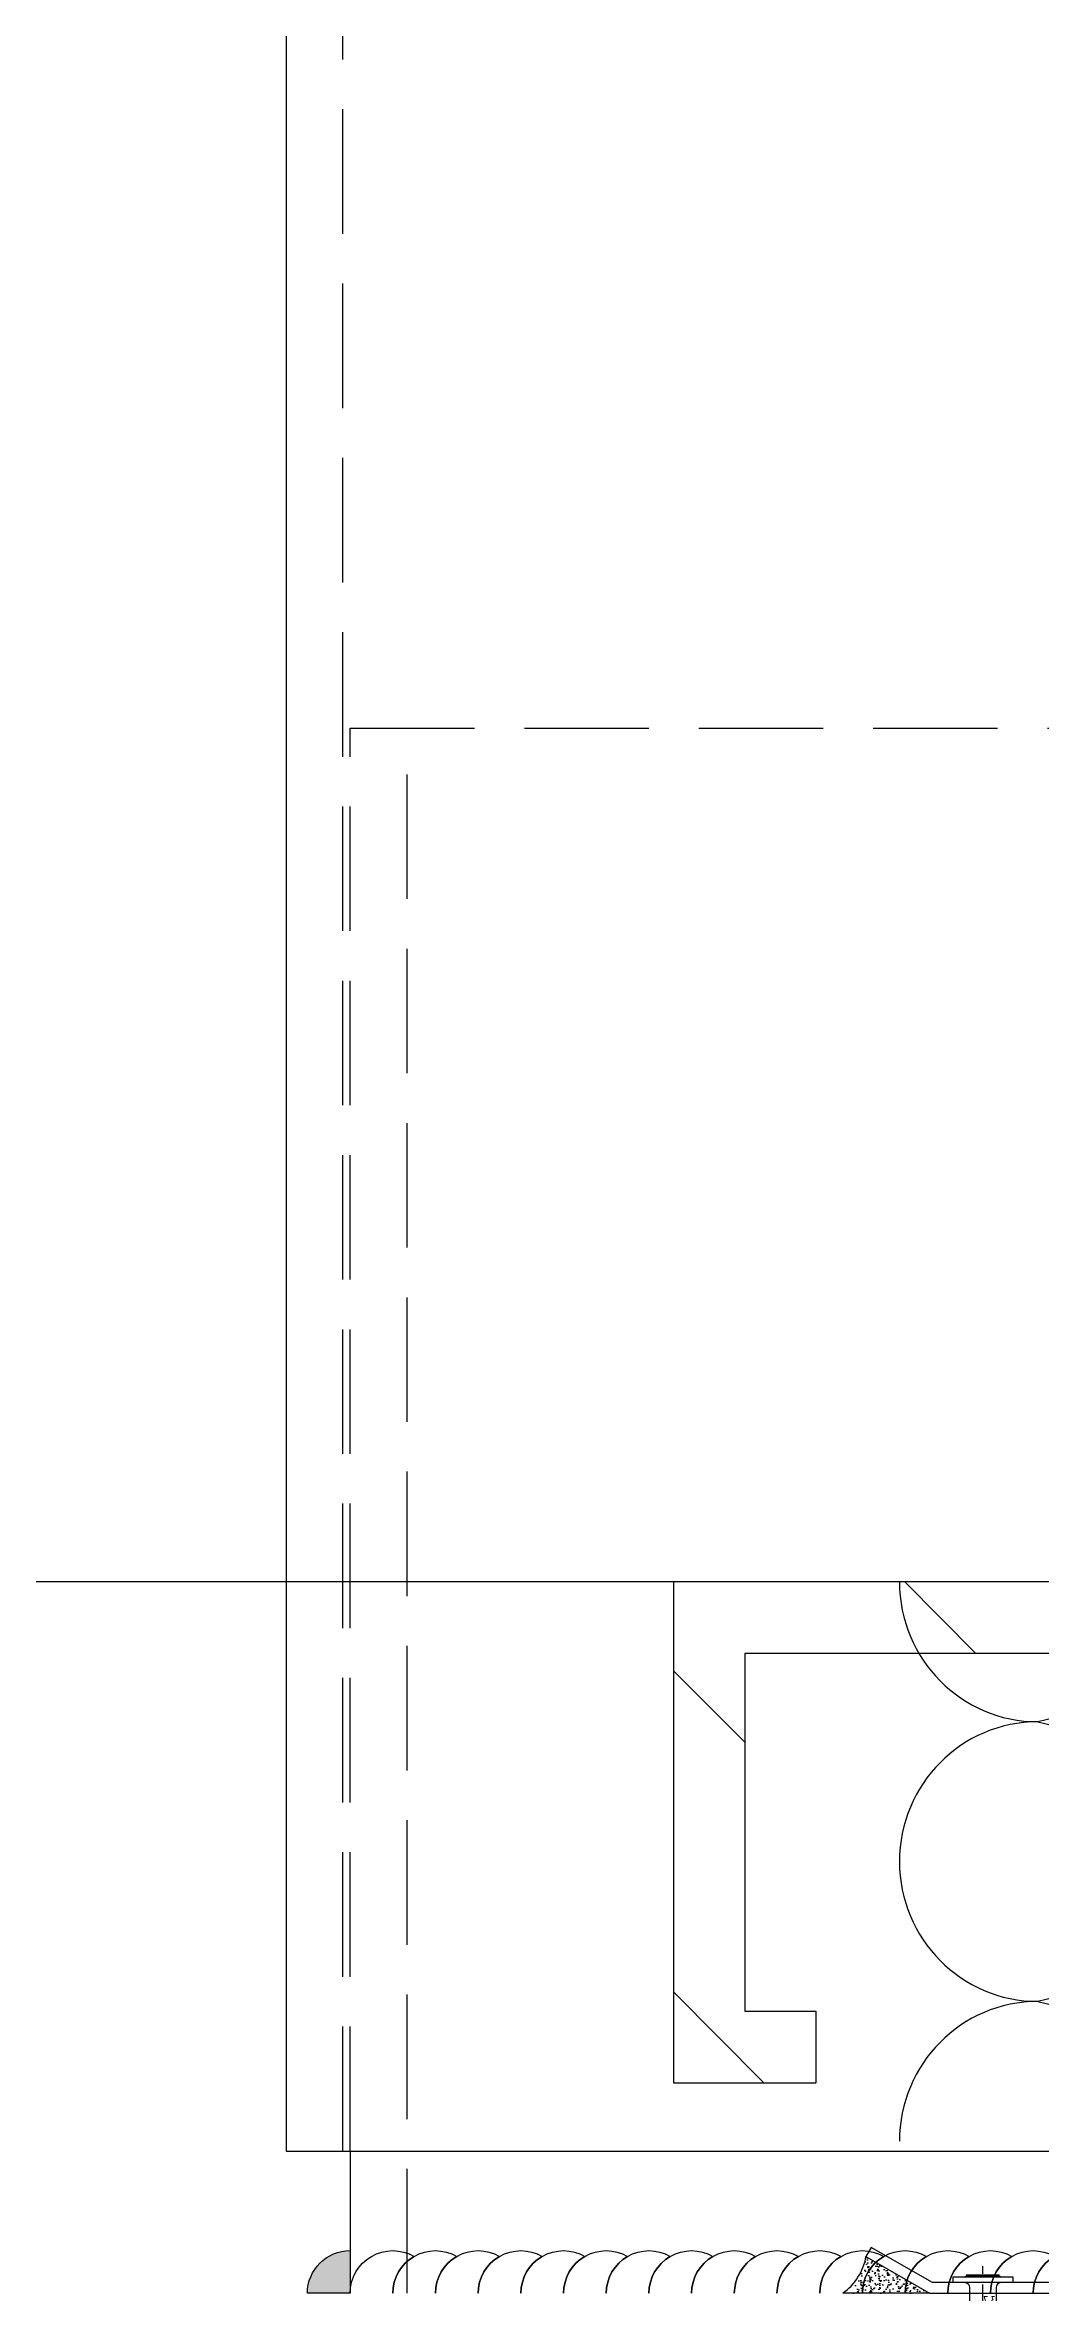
# Model space of a CAD drawing. Extents: x 220580 to 2027826, y -309201 to 71987.
# Drawn here: x 1041816.3 to 1041956.2, y -177776.2 to -177460.4 of the extents above; entities that cross this region are included whole.
import ezdxf
from ezdxf.enums import TextEntityAlignment as Align

# ---------------------------------------------------------------- set-up
doc = ezdxf.new("R2010")
doc.units = 0
for name, pattern in [('DASH', [0.35, 0.25, -0.1]), ('ZN-CENTER', [2, 1.25, -0.25, 0.25, -0.25]), ('ZN-DASH', [0.35, 0.25, -0.1]), ('ZN-DOT', [0.25, 0, -0.25])]:
    doc.linetypes.add(name, pattern=pattern)
for name, color, linetype in [('!ZN1-填充-8', 8, 'Continuous'), ('!ZN3-玻璃幕墙-4', 4, 'Continuous'), ('!ZN4-辅助材料-1', 1, 'Continuous'), ('!ZN4-配件-11', 11, 'Continuous'), ('!ZN5-钢材投影-40', 40, 'Continuous'), ('!ZN6-层高线-8', 8, 'ZN-DOT'), ('!ZN6-虚线-8', 8, 'ZN-DASH'), ('20剖面图$0$A-LIN-V', 9, 'Continuous'), ('20剖面图$0$A-SFCE', 30, 'Continuous'), ('20剖面图$0$PUB_HATCH', 8, 'Continuous'), ('焊缝', 8, 'Continuous')]:
    doc.layers.add(name, color=color, linetype=linetype)
doc.styles.add('DHTEXT-1', font='ROMANS.shx', dxfattribs={"width": 0.7, "bigfont": 'CHINESE.shx'})

# ---------------------------------------------------------------- blocks, each defined once
blk = doc.blocks.new('20剖面图$0$CURVEPATTERNLIB$SYSLIB$岩棉板')
at = {"color": 0}
for p, q in [((0, -17), (12, -67)), ((12, -67), (24, -17))]:
    blk.add_line(p, q, dxfattribs=at)
for centre, start, end in [((12, -17), 0, 180), ((0, -67), 270, 0), ((24, -67), 180, 270)]:
    blk.add_arc(centre, 12, start, end, dxfattribs=at)
blk = doc.blocks.new('20180403.16475379')
at = {"layer": '!ZN1-填充-8', "ltscale": 2}
blk.add_hatch(color=8, dxfattribs=at).paths.add_polyline_path([(1.000034899334423e-08, -6), (1.000034899334423e-08, 0), (6.000000010000349, 0, -0.4142135623730951)])
blk.add_lwpolyline([(1.000034899334423e-08, 0), (1.000034899334423e-08, -6, 0.414213562373095), (6.000000010000349, 0)], format="xyb", dxfattribs=at)
blk = doc.blocks.new('20250825101552')
at = {"layer": '!ZN5-钢材投影-40', "ltscale": 1000}
for p, q in [((9, 0), (9, -20)), ((191.0017149738705, 0), (191.0017149738778, -20))]:
    blk.add_line(p, q, dxfattribs=at)
at = {"layer": '!ZN6-虚线-8', "color": 8, "linetype": 'ZN-DASH', "ltscale": 70}
for p, q in [((9, 0), (8.999999999992724, 199.9999999999854)), ((9.000000000007276, 200), (191.0017149738633, 200)), ((17, -20), (16.99999999998545, 199.9999999999854)), ((183.0017149738633, 199.9999999999854), (183.0017149738633, -20)), ((191.0017149738633, 199.9999999999854), (191.0017149738705, 0))]:
    blk.add_line(p, q, dxfattribs=at)
at = {"layer": '焊缝', "ltscale": 1000, "elevation": -1.078624396247179e-10}
blk.add_lwpolyline([(9, -20, -0.5773502691896255), (18, -14.80384757729189, 0.2679491924311229), (15, -20, -0.5773502691896255), (24, -14.80384757729189, 0.2679491924311229), (21, -20, -0.5773502691896255), (30, -14.80384757729189, 0.2679491924311229), (27, -20, -0.5773502691896255), (36, -14.80384757729189, 0.2679491924311229), (33, -20, -0.5773502691896255), (42, -14.80384757729189, 0.2679491924311229), (39, -20, -0.5773502691896255), (48, -14.80384757729189, 0.2679491924311229), (45, -20, -0.5773502691896255), (54, -14.80384757729189, 0.2679491924311229), (51, -20, -0.5773502691896255), (60, -14.80384757729189, 0.2679491924311229), (57, -20, -0.5773502691896255), (66, -14.80384757729189, 0.2679491924311229), (63, -20, -0.5773502691896255), (72, -14.80384757729189, 0.2679491924311229), (69, -20, -0.5773502691896255), (78, -14.80384757729189, 0.2679491924311229), (75, -20, -0.5773502691896255), (84, -14.80384757729189, 0.2679491924311229), (81, -20, -0.5773502691896255), (90, -14.80384757729189, 0.2679491924311229), (87, -20, -0.5773502691896255), (96, -14.80384757729189, 0.2679491924311229), (93, -20, -0.5773502691896255), (102, -14.80384757729189, 0.2679491924311229), (99, -20, -0.5773502691896255), (108, -14.80384757729189, 0.2679491924311229), (105, -20, -0.5773502691896255), (114, -14.80384757729189, 0.2679491924311229), (111, -20, -0.5773502691896255), (120, -14.80384757729189, 0.2679491924311229), (117, -20, -0.5773502691896255), (126, -14.80384757729189, 0.2679491924311229), (123, -20, -0.5773502691896255), (132, -14.80384757729189, 0.2679491924311229), (129, -20, -0.5773502691896255), (138, -14.80384757729189, 0.2679491924311229), (135, -20, -0.5773502691896255), (144, -14.80384757729189, 0.2679491924311229), (141, -20, -0.5773502691896255), (150, -14.80384757729189, 0.2679491924311229), (147, -20, -0.5773502691896255), (156, -14.80384757729189, 0.2679491924311229), (153, -20, -0.5773502691896255), (162, -14.80384757729189, 0.2679491924311229), (159, -20, -0.5773502691896255), (168, -14.80384757729189, 0.2679491924311229), (165, -20, -0.5773502691896255), (174, -14.80384757729189, 0.2679491924311229), (171, -20, -0.5773502691896255), (180, -14.80384757729189, 0.2679491924311229), (177, -20, -0.9999999999999999), (189, -20, -0.9999999999999999)], format="xyb", dxfattribs=at)
at = {"layer": '!ZN3-玻璃幕墙-4', "xscale": -1, "rotation": 270}
blk.add_blockref('20180403.16475379', (8.999999989995558, -20.00000000999717), dxfattribs=at)
at = {"layer": '!ZN3-玻璃幕墙-4', "rotation": 90}
blk.add_blockref('20180403.16475379', (191.001714983875, -20.00000000999717), dxfattribs=at)
blk = doc.blocks.new('*U1916')
at = {"linetype": 'ByBlock', "ltscale": 10}
for p, q in [((-0.7999999999997556, 4.200000000000042), (-0.7999999999997556, -4.20000000000147)), ((-1.335820343228988e-12, 4.200000000000042), (-0.7999999999997556, 4.200000000000042)), ((1.335820343228988e-12, -4.199999999999935), (-1.335820343228988e-12, 4.200000000000042)), ((-1.099999999999767, 2.281819537641123), (-1.099999999999767, -2.281819537642608)), ((-0.9499999999997897, 2.326965969312877), (-0.9499999999997897, -2.326965969314362)), ((-0.7999999999997556, -4.20000000000147), (1.335820343228988e-12, -4.199999999999935))]:
    blk.add_line(p, q, dxfattribs=at)
at = {"color": 0, "linetype": 'ZN-CENTER', "ltscale": 6}
blk.add_line((43.75691669705304, 4.925789506012574e-14), (-2.334210881697629, 5.329070518200751e-14), dxfattribs=at)
at = {"linetype": 'ByBlock', "ltscale": 10}
blk.add_lwpolyline([(0, -2.522000000000165, -0.414213562373095), (0.6719999999999402, -1.849999999999969), (35.87027027027045, -1.849999999999973), (42, 4.925789506012574e-14), (35.87027027027045, 1.850000000000072), (0.6719999999999402, 1.850000000000076, -0.414213562373095), (0, 2.521999999999476)], format="xyb", dxfattribs=at)
for centre, start, end in [((-1.117211323007012, 2.610766877386478), 272.9951230191359, 344.3665125859252), ((-1.117211323007012, -2.610766877387963), 15.63348741407401, 87.00487698086415)]:
    blk.add_arc(centre, 0.329397301089755, start, end, dxfattribs=at)
at = {"layer": 'Defpoints', "color": 0, "ltscale": 10, "style": 'DHTEXT-1', "width": 0.7}
blk.add_text('3.7', height=1.125, rotation=90, dxfattribs=at).set_placement((3.092591720855712, -0.9336714974895588), align=Align.CENTER)
blk = doc.blocks.new('*U1765')
at = {"layer": '!ZN1-填充-8'}
h = blk.add_hatch(dxfattribs=at)
h.set_pattern_fill('AR-SAND', color=256, scale=0.5, angle=180, style=0)
h.set_pattern_definition([(217.5, (-3496.63743785773, 21478.81138280567), (0.03149667905480396, -0.9634118845065793), [0, -0.76, 0, -0.85, 0, -0.8125]), (187.5, (-3496.63743785773, 21478.81138280567), (-0.8848883526338638, -1.41107303261487), [0, -0.4099999999999999, 0, -0.6849999999999999, 0, -0.2625]), (147.4999999999999, (-3496.022437857725, 21478.81138280567), (-1.557070930875748, -0.002829526768482058), [0, -0.2499999999999997, 0, -0.8999999999999989, 0, -1.174999999999998]), (137.5, (-3496.022437857725, 21478.81138280567), (-1.503063302286147, -0.4388377824671244), [0, -0.125, 0, -0.59, 0, -0.675])])
edge = h.paths.add_edge_path()
edge.add_line((8.185452315956354e-12, 42.30838718621089), (2.273736754432321e-11, 31.06128499305487))
edge.add_line((2.273736754432321e-11, 31.06128499305487), (5.160769515497122, 39.99999999999272))
edge.add_ellipse((6.64013668665666, 50.23041967866448), major_axis=(-7.309241206491248, 7.309241206491246), ratio=0.9999999999978988, start_angle=95.03073259713369, end_angle=126.77179443822749, ccw=False)
at = {"layer": '!ZN1-填充-8', "ltscale": 0.1}
h = blk.add_hatch(dxfattribs=at)
h.set_pattern_fill('ANSI36', color=256, style=0)
h.set_pattern_definition([(45, (-3543.069367150369, 21478.81138280567), (0.8418990113502336, 3.086963041617522), [3.96875, -0.79375, 0, -0.79375])])
edge = h.paths.add_edge_path()
edge.add_line((24.99999999999846, 1.500000000017661), (24.99999999999937, -2.598842320753267))
edge.add_line((24.99999999999937, -2.598842320753267), (29.99999999999937, -2.598842320753267))
edge.add_line((29.99999999999937, -2.598842320753267), (29.99999999999937, 1.500000000021299))
edge.add_arc((27.49999999999618, 6.267781087633391), 5.383468816610241, 242.3295984684391, 297.670401531626, ccw=False)
at = {"layer": '!ZN4-辅助材料-1', "ltscale": 4}
blk.add_lwpolyline([(5.160769515494394, 39.99999999999272), (3.456079866737127e-11, 31.06128499305487), (3.456079866737127e-11, 31.06128499305487), (1.2732925824821e-11, 43.26778185682633, 0.1983726770642686), (5.16076951550167, 39.99999999999272)], format="xyb", dxfattribs=at)
at = {"layer": '!ZN4-辅助材料-1'}
blk.add_lwpolyline([(24.99999999999937, -2.598842320753267), (24.99999999999937, -8.49999999998234), (29.99999999999937, -8.49999999998234), (29.99999999999937, -2.598842320753267)], close=True, dxfattribs=at)
at = {"layer": '!ZN4-辅助材料-1', "color": 8}
for points in [[(24.99999999999937, -2.598842320753267), (29.99999999999937, -8.49999999998234)], [(29.99999999999937, -2.598842320753267), (24.99999999999937, -8.49999999998234)]]:
    blk.add_lwpolyline(points, dxfattribs=at)
at = {"layer": '!ZN4-辅助材料-1', "color": 1, "ltscale": 0.1}
blk.add_arc((27.49999999999618, 6.267781087633391), 5.383468816610241, 242.3295984684387, 297.6704015316304, dxfattribs=at)
at = {"ltscale": 20}
blk.add_lwpolyline([(24.99999999999846, -8.49999999998234), (24.99999999999846, 1.500000000017661), (1.5, 1.500000000029104), (1.500000000034561, 30.65936120440892), (6.459807621177333, 39.25), (5.160769515494394, 39.99999999999272), (3.456079866737127e-11, 31.06128499305487), (0, 0), (23.49999999999846, 1.40227829348305e-11), (23.49999999999846, -8.49999999998234)], close=True, dxfattribs=at)
at = {"layer": '!ZN4-配件-11', "color": 1, "extrusion": (0, 0, -1), "zscale": -1}
blk.add_blockref('*U1916', (-1.500000000033197, 23.56136798580701), dxfattribs=at)

msp = doc.modelspace()

# ---------------------------------------------------------------- hatches: boundary and pattern name
at = {"layer": '20剖面图$0$PUB_HATCH'}
h = msp.add_hatch(dxfattribs=at)
h.set_pattern_fill('ANSI31', color=256, scale=10, angle=90, style=0)
h.set_pattern_definition([(314.8330705215782, (-328657.4004122266, 218617.7276209734), (-22.45064030363771, -22.58184141083579), [])])
h.paths.add_polyline_path([(1042104.671609594, -177746.8352190834), (1042104.671609599, -177676.4261404328), (1041904.6716096, -177676.4261404235), (1041904.671609595, -177746.8352190722), (1041924.671609597, -177746.8352190748), (1041924.671609598, -177736.7767792666), (1041914.671609596, -177736.7767792657), (1041914.6716096, -177686.4845802312), (1042094.671609598, -177686.4845802398), (1042094.671609594, -177736.7767792754), (1042084.671609594, -177736.776779275), (1042084.671609594, -177746.8352190825)])

# ---------------------------------------------------------------- linework, layer by layer
at = {"layer": '!ZN5-钢材投影-40', "ltscale": 0.3}
for p, q in [((1041850.206647204, -177194.5113576385), (1041850.206647204, -177756.4261405907)), ((1041850.206647204, -177756.4261405907), (1042050.208362178, -177756.4261405907))]:
    msp.add_line(p, q, dxfattribs=at)
at = {"layer": '!ZN6-层高线-8', "linetype": 'DASH', "ltscale": 400}
msp.add_line((1049420.334920142, -177676.4261404328), (1038617.433795123, -177676.4261404328), dxfattribs=at)
at = {"layer": '!ZN6-虚线-8', "color": 8, "linetype": 'ZN-DASH', "ltscale": 70}
msp.add_line((1041858.206647204, -177756.4261405907), (1041858.206647204, -177194.5113576385), dxfattribs=at)
at = {"layer": '20剖面图$0$A-LIN-V', "extrusion": (1.555725239352013e-28, 3.280134507032969e-18, -1)}
for p, q in [((1042104.671609599, -177676.4261404328), (1041904.6716096, -177676.4261404235)), ((1041904.6716096, -177676.4261404235), (1041904.671609595, -177746.8352190722)), ((1042094.671609598, -177686.4845802398), (1041914.6716096, -177686.4845802312)), ((1041914.6716096, -177686.4845802312), (1041914.671609596, -177736.7767792657)), ((1041914.671609596, -177736.7767792657), (1041924.671609598, -177736.7767792666)), ((1041904.671609595, -177746.8352190722), (1041924.671609597, -177746.8352190739))]:
    msp.add_line(p, q, dxfattribs=at)
at = {"layer": '20剖面图$0$A-LIN-V'}
msp.add_line((1041924.671609598, -177736.7767792666), (1041924.671609597, -177746.8352190748), dxfattribs=at)
at = {"layer": '20剖面图$0$A-SFCE'}
msp.add_line((1042204.671608819, -177676.4261403606), (1038617.433795123, -177676.4261403606), dxfattribs=at)

# ---------------------------------------------------------------- block references
at = {"layer": '!ZN5-钢材投影-40', "ltscale": 1000}
msp.add_blockref('20250825101552', (1041850.206647204, -177756.4261405907), dxfattribs=at)
at = {"rotation": 90}
msp.add_blockref('*U1765', (1041971.708362178, -177776.4261405907), dxfattribs=at)
at = {"layer": '20剖面图$0$A-LIN-V', "xscale": 1.637960817068456, "yscale": 1.62162162161407, "zscale": 1.628444220422524, "rotation": 270}
for p in [(1042064.530679237, -177676.4261404309), (1042064.530679235, -177715.7372000407)]:
    msp.add_blockref('20剖面图$0$CURVEPATTERNLIB$SYSLIB$岩棉板', p, dxfattribs=at)

doc.saveas('drawing.dxf')
